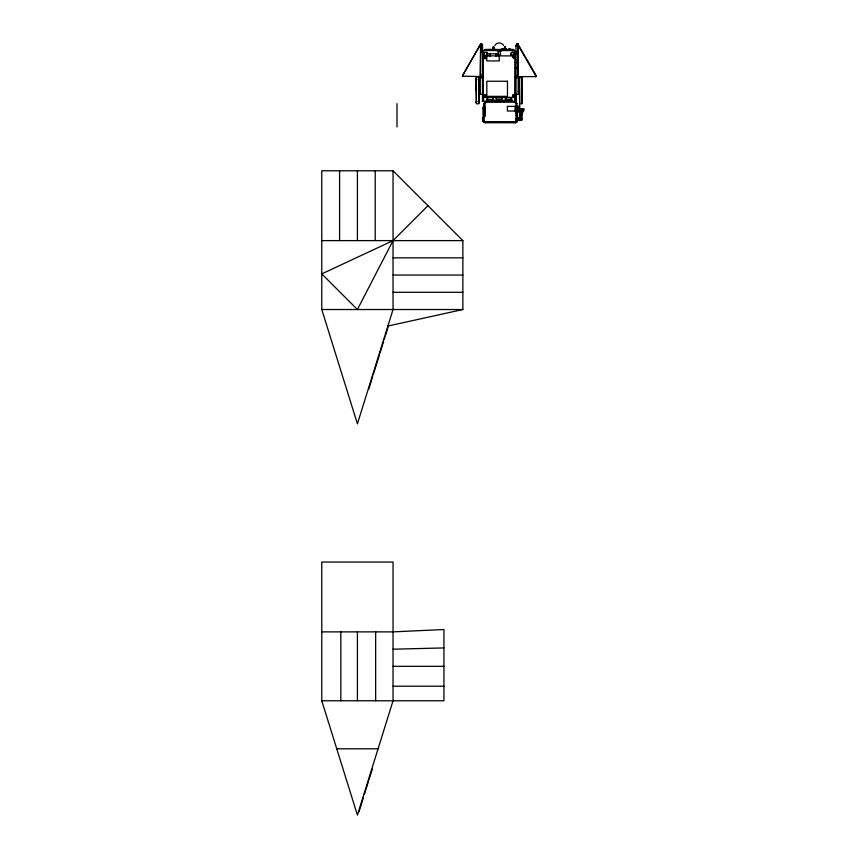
<?xml version="1.0" encoding="UTF-8"?>
<svg xmlns="http://www.w3.org/2000/svg" width="858" height="858" viewBox="0 0 858 858"><rect width="100%" height="100%" fill="white"/><g stroke="black" fill="none" stroke-linecap="round" stroke-linejoin="round"><path stroke-width="1.29" d="M478.7 97.866L479.096 102.874L478.7 77.981M478.7 90.969L478.71 101.652M486.175 58.054L484.738 58.752L485.982 57.883M514.092 94.863L514.832 97.383L483.193 97.383L483.193 55.888L514.832 55.888C510.724 63.46 518.05 53.303 512.462 52.241M519.165 118.586L517.975 118.951L519.841 118.179M519.133 109.609C515.647 109.749 520.838 108.419 517.932 109.041M517.975 119.198L519.219 119.015L517.975 118.994M518.886 110.414L517.546 110.382L518.65 110.521M519.53 119.659C521.342 118.404 519.38 120.452 519.208 119.069M520.023 118.972L519.712 120.506L520.516 118.211L520.077 118.812L517.975 118.511L520.978 118.747M520.13 110.5L522.511 110.746L521.16 110.693L521.535 108.923L521.02 109.384M521.964 101.694L522.35 102.874L521.964 77.981M475.976 80.33L476.372 77.981M475.976 89.918L475.976 84.91M475.976 80.92L475.986 79.858M479.096 102.874L479.096 95.946M479.096 100.997L479.096 99.936M505.737 49.743L504.665 48.927L504.665 46.718L505.255 46.718L505.105 49.442M509.609 49.442L509.609 50.043M520.956 118.919C521.181 122.576 519.54 118.104 521.106 119.53L516.881 119.519M519.24 80.33L519.626 77.981M519.24 89.918L519.24 84.91M519.24 80.92L519.24 79.858M521.857 110.51L522.554 110.639L521.975 110.06L521.353 110.832L522.597 110.682L520.924 110.339L521.771 110.478L521.128 112.655L521.246 110.049L520.602 111.004L520.087 114.833L522.05 114.94C525.128 105.77 518.221 110.371 522.822 110.339M522.35 102.874L522.35 95.946M522.35 100.997L522.35 99.936M514.092 95.828C513.556 94.101 514.661 97.619 512.623 96.525M519.38 119.155L519.948 119.208L520.055 114.071L520.699 114.232M519.594 108.816L519.594 107.797M520.066 116.366L519.433 119.09L520.506 116.366M519.54 117.911L520.602 111.004M520.978 118.64C519.776 117.246 521.675 119.83 520.216 119.734M520.988 118.243L520.86 118.962L521.761 115.605M521.503 118.007L522.018 114.178M521.535 108.902L522.436 108.591L522.061 112.709L522.329 109.663L521.16 109.245L521.932 110.017L521.525 109.492L521.181 110.296M519.133 109.567L517.932 109.191M520.055 118.19L519.927 118.919L516.881 118.533M513.438 49.592L515.99 52.038L514.886 51.598A3.325 3.325 0 0 1 513.845 50.558L513.406 49.442L485.081 49.442L482.486 52.038L485.06 49.539L484.631 50.558L498.948 50.558C504.525 57.818 493.8 56.274 499.538 50.558L513.845 50.558L513.588 50.064M521.374 110.049L521.578 110.232M522.029 110.875L522.361 109.738M520.774 119.208L520.602 118.822M485.006 94.702C483.365 94.981 485.607 98.027 485.456 95.517C483.118 96.375 486.068 96.246 486.132 95.839M520.163 118.597L519.369 119.616L521.106 119.348L519.862 118.844M519.841 119.069L521.203 119.38L519.819 119.08M482.486 76.587L462.258 76.18L481.059 43.544L482.486 46.16L482.486 101.319L515.99 101.319L515.99 46.16L517.245 43.704L536.003 76.308M519.851 118.286L519.605 118.887L520.248 117.803M521.471 110.532L521.396 111.186L522.318 111.24C524.742 107.84 518.103 109.706 520.323 109.384M520.988 118.501L519.744 118.533M514.114 56.392L514.435 53.818L513.449 52.37M483.193 55.888L484.502 56.328L484.652 55.084C482.217 52.756 487.43 50.719 487.312 54.043M516.302 46.16L517.395 43.704L518.039 44.326L518.039 76.705L516.302 76.094M514.35 56.564L514.832 55.888C512.516 57.99 515.272 52.778 513.449 55.266M522.018 110.317L522.511 110.65L521.9 110.575M522.329 109.47L522.372 109.052M511.175 54.043L512.43 52.241M511.196 53.818L511.175 55.641L511.175 52.37M520.516 118.447L521.031 115.583L522.007 115.144L520.495 114.586M521.063 115.38C521.879 114.768 519.905 114.253 521.063 115.38L522.039 112.301M521.267 116.313L521.535 114.457M522.05 113.964L522.565 111.1M493.221 46.729L492.749 50.043L493.682 49.453L493.822 46.729M493.221 48.927L493.489 49.71L493.822 48.927L492.707 49.442M516.763 121.085L516.881 103.775L516.162 102.038L514.435 101.319L516.066 103.775L516.066 116.667L516.881 116.667M516.859 122.072L517.524 120.335L515.915 120.367L515.915 117.771L516.881 117.771M516.731 121.16L517.524 120.463L517.524 110.103M517.524 120.335L516.023 122.608M487.312 55.641L487.097 53.089L486.282 52.37M512.687 96.997L514.639 96.536L513.963 94.798M520.945 114.854L521.578 114.64M485.757 56.446L487.119 54.515M519.712 120.517L520.602 120.485M485.349 56.242L485.296 55.395C483.279 56.596 486.786 54.397 485.81 56.478C484.899 57.325 483.88 56.188 486.121 57.347L484.502 56.328M368.683 389.371L371.514 380.287M371.857 379.215L372.715 376.437M373.241 374.742L379.526 354.601M380.04 352.928L383.472 341.934M384.191 339.639L385.049 336.862M385.628 335.006L388.62 325.418M358.944 811.883L360.703 806.23M360.789 805.973L361.036 805.19M361.379 804.075L362.988 798.905M363.213 798.208L363.46 797.414M364.393 794.411L365.529 790.754M365.68 790.282L366.012 789.231M366.291 788.33L368.629 780.812M368.908 779.901L370.173 775.868M370.452 774.967L370.785 773.905M371.042 773.069L372.265 769.143M482.175 52.799C481.724 52.07 483.515 42.01 480.437 44.326L462.644 75.44L462.634 76.598M522.35 110.543L522.211 110.167M485.07 50.054L513.406 50.054M485.006 56.853C482.947 57.84 486.711 58.687 485.274 56.918M513.47 58.119C511.915 55.298 515.326 59.159 512.634 56.918M505.512 97.919C513.427 96.214 513.427 100.804 505.512 99.11M514.092 96.107L512.859 96.107L513.963 95.57M484.738 56.918L484.727 58.054L485.617 57.336M514.103 58.473L514.232 57.057M393.039 240.615L357.411 309.524L321.782 273.895L393.039 240.615L427.949 205.695M482.175 76.587L480.437 76.705L480.705 43.919C483.655 47.78 483.215 43.511 480.577 43.769L480.233 76.587L482.175 76.587L482.175 73.938M493.136 49.196L493.371 49.818L493.018 49.346C493.447 50.257 492.749 50.257 493.822 48.927L493.018 49.979M487.054 98.187C501.898 94.262 486.722 104.193 487.28 97.962M517.353 121.203L515.25 122.737L485.317 122.737L483.258 121.31M496.181 98.091C495.431 100.322 502.456 100.354 502.391 98.23M514.092 57.336L514.768 57.486L514.092 58.344L514.768 57.486L514.199 56.767M484.716 94.702L484.727 95.399L486.175 95.41M520.591 118.125L519.991 118.672M513.749 96.536L514.071 96.986M494.809 45.506C496.557 42.117 501.919 42.117 503.667 45.506M486.057 58.194L485.499 58.655M486.057 96.675L484.749 97.244L485.982 96.364M517.31 121.31L515.25 122.737L516.291 121.589M476.694 101.737L475.976 102.156M514.21 96.675L514.768 95.967L514.124 95.152M512.494 95.57L512.987 94.959M520.892 119.863L520.602 119.519M521.449 114.747L520.581 114.833M514.832 55.888L514.521 56.778M483.59 56.832L483.59 51.598L483.075 52.703M484.309 56.413L484.202 54.515L484.695 56.242M514.178 96.439L514.768 95.967L514.114 95.442M498.766 50.697L499.538 50.558M513.749 95.399L512.848 96.096L514.167 97.04M518.532 108.687L519.133 108.612M519.594 111.24L520.999 110.854L520.999 109.041L519.594 108.655M518.854 120.367L519.369 118.157L517.975 117.771L517.975 120.367L518.854 120.367L518.854 117.771M513.47 56.853L513.974 56.499L513.223 56.22M520.591 111.98L521.235 111.54M516.409 121.482L515.25 122.093L485.317 122.093L483.043 120.335L483.708 122.072M515.873 121.965L516.881 120.335L515.25 122.093M518.039 44.326L536.046 75.322L535.553 76.705L536.057 76.48M505.426 97.962L505.147 98.777M483.408 51.695L482.539 52.027M521.031 115.583L520.045 115.047L520.538 114.79M486.282 55.266L487.28 53.818L489.221 53.807L489.221 55.888M518.661 109.609L517.932 109.438M521.203 112.452L520.838 113.052M518.5 109.609L519.133 109.438M520.28 119.509L520.956 119.337M492.749 99.142L493.382 98.509L492.749 97.876M387.88 326.051L462.87 309.524L462.87 240.615L393.039 170.785L321.782 170.785L321.782 309.524L357.411 423.841L393.039 309.524L393.039 170.785M516.119 122.437L483.869 122.093M510.896 99.142L511.529 98.509L510.896 97.876M520.045 115.047L520.688 114.961M520.42 119.68L519.991 120.034L520.634 119.906M515.368 51.845L515.551 51.92M519.337 119.552L517.975 119.584M520.538 110.478L521.117 110.532M516.302 76.587L518.243 76.587L517.975 43.844L516.795 43.769L515.99 46.16L516.033 45.571L516.924 43.672L518.243 44.208M393.039 649.206L443.929 647.929M515.283 51.973L515.787 51.995M493.221 47.018L493.822 47.018M504.665 47.018L505.255 47.018M493.221 47.748L493.822 47.748M504.665 47.748L505.255 47.748M493.221 48.08L493.822 48.08M493.221 48.423L493.822 48.423M504.665 48.423L505.255 48.423M505.105 48.788L506.37 48.788L506.37 49.442M497.694 51.072L500.782 51.072M515.401 53.432L515.99 53.432M515.401 54.354L515.99 54.354M513.427 56.22L513.138 55.405L512.666 56.478L512.462 55.395L513.824 55.084L513.953 56.317M485.06 56.22L485.617 56.381M514.103 57.486L514.768 57.486L514.36 56.982M515.401 59.695L515.99 59.695M515.401 62.141L515.99 62.141M515.401 62.773L515.99 62.773M515.401 67.492L515.99 67.492M515.401 68.125L515.99 68.125M515.401 76.63L535.757 76.587M515.401 77.563L515.99 77.563M483.075 77.874L480.276 77.874L480.276 94.369L483.075 94.369M515.401 77.874L518.2 77.874L518.2 94.369L515.401 94.369M478.056 79.537L478.7 79.215M478.979 91.645L480.276 91.645M518.2 91.645L519.498 91.645M515.401 94.68L515.99 94.68M515.401 95.592L515.99 95.613L515.401 95.324M515.401 96.879L515.99 96.879M515.401 98.552L515.99 98.552M515.401 99.818L515.99 99.818M515.401 100.129L515.99 100.129M486.861 100.214L511.615 100.214M478.056 101.319L478.7 101.319M476.372 102.874L475.976 77.981M519.626 102.874L519.24 77.981M484.126 106.145L484.942 106.145M516.066 106.145L516.881 106.145M516.066 106.36L507.4 106.36L507.4 111.025L516.066 111.025M516.066 106.875L516.066 110.51M484.126 107.475L484.942 107.475M517.878 107.347L519.133 107.347M484.126 107.593L484.942 107.593M483.043 108.097L483.687 108.065M484.126 108.065L484.942 108.065M516.066 108.065L516.881 108.065M517.621 108.687L519.133 108.687M483.043 108.88L483.687 108.88M516.066 109.309L516.881 109.309M484.126 109.792L484.942 109.792M484.126 109.91L484.942 109.91M519.133 109.942L518.168 109.942L518.168 111.24L519.133 111.24M517.878 110.038L519.133 110.038M519.594 110.264L522.726 110.5L522.286 110.124M484.126 111.229L484.942 111.229M516.066 111.229L516.881 111.229M484.126 111.647L484.942 111.647M516.066 111.647L516.881 111.647M484.126 112.688L484.942 112.688M516.066 112.688L516.881 112.688M484.126 113.717L484.942 113.717M516.066 113.717L516.881 113.717M484.126 115.626L484.942 115.626M516.066 115.626L516.881 115.626M483.043 117.943L483.687 117.943M516.881 117.943L517.524 117.943M522.243 118.179L521.106 118.179L521.106 120.002L522.243 119.948L522.243 118.136M483.043 118.297L483.687 118.297M516.881 118.297L517.524 118.297M483.043 118.447L483.687 118.447M516.881 118.447L517.524 118.447M483.043 118.597L483.687 118.597M516.881 118.597L517.524 118.597M517.975 118.726L519.369 118.79M515.915 119.069L516.881 119.069M483.043 119.605L483.687 119.605M516.881 119.605L517.524 119.605M483.043 119.691L483.687 119.691M516.881 119.691L517.524 119.691M515.25 121.965L485.317 121.965L483.687 120.335M321.782 240.615L462.87 240.615M393.039 257.84L462.87 257.84M393.039 275.064L462.87 275.064M393.039 292.288L462.87 292.288M321.782 309.524L462.87 309.524M321.782 631.874L393.039 631.874L443.929 629.525L443.929 700.782L321.782 700.782L321.782 562.044L393.039 562.044L393.039 700.782L357.411 815.1L321.782 700.782M393.039 666.323L443.929 666.323M393.039 686.228L443.929 686.228M336.754 748.798L378.078 748.798M485.639 95.967L486.304 95.967M521.106 112.516L522.072 112.666M505.77 49.442L505.737 50.043M499.828 50.89L501.158 51.072M514.435 101.319L515.99 101.877L516.881 103.775L514.435 102.134L486.025 102.231L484.942 103.775L484.942 116.667L484.126 116.667C486.132 112.623 480.48 103.003 486.572 101.319L485.017 101.877L484.126 103.775L486.572 102.134L486.561 99.914L486.861 101.233M485.317 122.093L483.805 120.957M484.448 122.437L485.317 122.737L485.317 121.965L484.159 121.482M521.364 114.993L522.007 115.144M502.016 97.909L496.482 97.876L496.203 98.97M522.661 109.609L522.415 109.942M521.181 113.331L520.795 112.87L521.449 113.353M512.43 55.384L511.357 54.515M515.165 51.748L514.886 101.319M513.47 96.6L514.017 96.911M514.199 97.018L514.832 97.383M484.448 122.565L483.215 121.203M486.057 95.259L485.499 94.863M512.462 55.395L512.848 56.381M511.518 98.649L511.915 101.319M511.518 98.37L511.615 101.319M483.043 120.335L483.258 121.439M519.133 106.649L519.133 105.877M513.47 94.702L513.47 95.335M513.202 94.712L513.202 95.399M520.474 108.655L520.474 111.24M519.594 112.73L519.594 104.655L519.133 112.73M517.932 106.918L517.932 110.457M517.621 106.36L517.621 111.025M517.524 107.078L517.524 107.711M515.401 52.038L515.401 101.319M515.025 106.36L515.025 111.025M510.242 49.442L510.242 48.788L508.976 48.788L508.976 49.442M508.322 49.442L508.44 50.043M506.027 49.442L506.027 50.043M504.622 49.442L504.622 50.043M504.407 47.705L504.407 48.466M504.44 49.442L504.44 48.788L501.844 48.788L501.844 49.442M503.753 48.788L503.753 49.442M503.753 101.319L503.753 102.134M503.12 49.442L503.12 50.043M502.488 48.788L502.488 49.442M499.871 101.319L499.871 102.134M499.27 55.888L499.27 60.918L486.818 60.918L486.818 55.888M498.734 55.888L498.734 53.807L496.868 53.807L496.868 55.888M496.235 55.888L496.235 53.807L489.864 53.807L489.864 55.888M496.021 53.807L496.021 55.888M495.988 101.319L495.988 102.134M495.87 53.807L495.87 55.888M495.667 53.807L495.667 55.888M495.356 49.442L495.356 50.043M494.069 47.769L494.069 48.391M493.854 49.442L493.854 50.043M492.449 49.442L492.449 50.043M490.422 53.807L490.422 54.848M490.165 49.442L490.165 50.043M490.218 53.807L490.218 55.888M490.036 49.442L490.036 50.043M490.068 53.807L490.068 55.888M488.867 49.442L488.867 50.043M487.312 52.37L487.355 55.888M483.59 97.394L483.59 101.319M483.075 100.761L483.075 101.319M396.997 103.679L396.997 126.963M375.654 631.874L375.654 700.782M375.225 170.785L375.225 240.615M357.411 170.785L357.411 240.615M357.411 631.874L357.411 700.782M340.83 631.874L340.83 700.782M339.596 170.785L339.596 240.615M517.975 119.369L519.369 119.477L517.975 119.369M518.672 118.501C516.623 118.608 520.688 118.533 518.672 118.501M519.133 108.215L517.932 108.237L519.047 108.226M478.7 77.07L476.372 77.07L476.372 103.786L478.7 103.786L478.7 77.07M521.964 77.07L519.626 77.07L519.626 103.786L521.964 103.786L521.964 77.07M507.464 81.253L486.818 81.253L486.818 96.353L507.464 96.353L507.464 81.253M483.687 107.035L483.043 107.035L483.043 120.463L483.687 120.463L483.687 107.035M523.873 109.03L522.726 109.03L522.726 110.854L523.873 110.854L523.873 109.03M484.942 109.213L484.126 109.213L484.942 109.309M505.77 50.043L504.665 48.927L505.77 50.043"/></g></svg>
